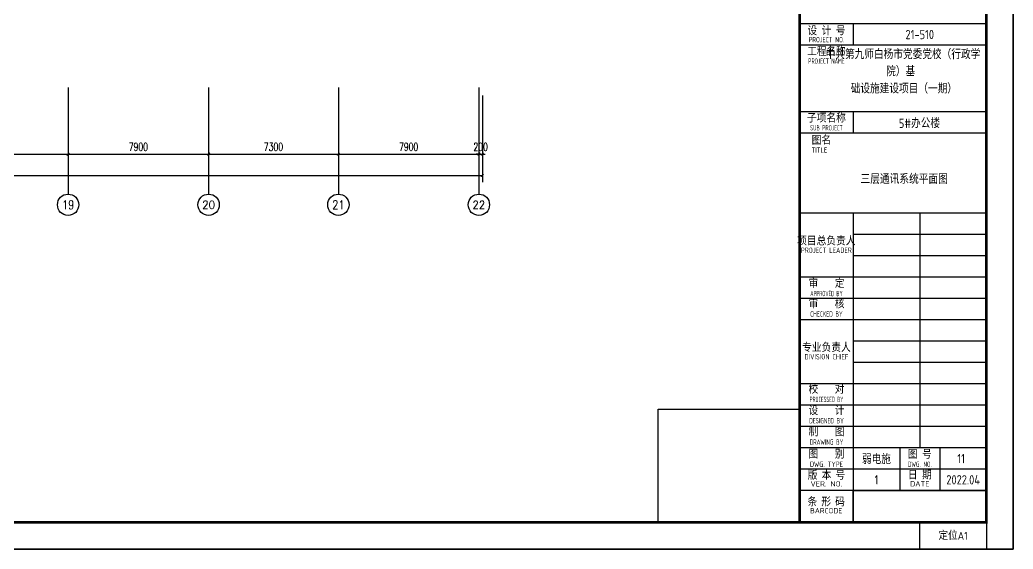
# Model space of a CAD drawing. Extents: x 1398449 to 2142961, y 256969 to 1032940.
# Drawn here: x 1632076 to 1687939, y 531309 to 561084 of the extents above; entities that cross this region are included whole.
import ezdxf
from ezdxf.enums import TextEntityAlignment as Align

# ---------------------------------------------------------------- set-up
doc = ezdxf.new("R2010")
doc.units = 0
doc.header["$LTSCALE"] = 1500
doc.header["$PDSIZE"] = 50
for name, color, linetype in [('1-建筑底图', 8, 'Continuous'), ('AXIS_TEXT', 7, 'Continuous'), ('BTTK', 7, 'Continuous'), ('PUB_TITLE', 4, 'Continuous'), ('TEL_TEXT', 7, 'Continuous'), ('党校-主楼（一期）参照$0$PUB_TITLE', 7, 'Continuous')]:
    doc.layers.add(name, color=color, linetype=linetype)
doc.layers.add('yichutu', color=7, linetype='Continuous', true_color=0xffffff, plot=False)
doc.layers.add('条形码', color=7, linetype='Continuous', plot=False)
doc.layers.add('验收章', color=7, linetype='Continuous', plot=False)
doc.styles.add('_TCH_AXIS', font='COMPLEX', dxfattribs={"bigfont": 'GBCBIG'})
doc.styles.add('_TCH_DIM_T3', font='SIMPLEX', dxfattribs={"width": 0.705882, "bigfont": 'GBCBIG'})
doc.styles.add('_TEL_DIM', font='SIMPLEX', dxfattribs={"width": 0.8, "height": 3.5, "bigfont": 'HZTXT'})
doc.styles.add('COMPLEX', font='COMPLEX')
doc.styles.add('HZ(TK)', font='geniso.shx', dxfattribs={"width": 0.9, "bigfont": 'hztxt.shx'})
doc.styles.get("Standard").update_dxf_attribs({"font": 'gbeitc.shx', "bigfont": 'gbcbig.shx'})
doc.linetypes.add('JIEDI', pattern='A,1.25,-0.25,0.25,-0.25,0.625,["/",Standard,S=0.6,R=0,X=0,Y=-0.3],0.625,-0.25,0.25,-0.25', length=4)
doc.dimstyles.new('_TCH_ARCH&&150', dxfattribs={"dimtxt": 446.25, "dimasz": 150, "dimexe": 375, "dimexo": 450, "dimgap": 189.375, "dimtad": 1, "dimdec": 0, "dimzin": 0, "dimdsep": 46, "dimtxsty": '_TCH_DIM_T3', "dimblk": 'ARCHTICK', "dimcen": 0.09, "dimclrt": 7, "dimazin": 2, "dimtfac": 1, "dimtdec": 0, "dimtix": 1, "dimtmove": 2, "dimatfit": 3, "dimfxl": 1, "dimtolj": 1, "dimtzin": 0, "dimarcsym": 0})

# ---------------------------------------------------------------- blocks, each defined once
blk = doc.blocks.new('_ArchTick')
at = {"color": 0, "linetype": 'ByBlock', "const_width": 0.4}
blk.add_lwpolyline([(-0.5, -0.5), (0.5, 0.5)], dxfattribs=at)
blk = doc.blocks.new('*D363')
at = {"layer": '1-建筑底图', "color": 0, "lineweight": -2, "transparency": 16777216}
for p, q in [((107500, -4828), (107500, -8503)), ((115700, -4828), (115700, -8503)), ((107500, -8128), (115700, -8128))]:
    blk.add_line(p, q, dxfattribs=at)
at = {"layer": 'Defpoints', "color": 0}
for p in [(107500, -4378), (115700, -4378), (115700, -8128)]:
    blk.add_point(p, dxfattribs=at)
at = {"layer": '1-建筑底图', "color": 0, "lineweight": -2, "transparency": 16777216, "xscale": 150, "yscale": 150, "zscale": 150, "rotation": 180}
blk.add_blockref('_ArchTick', (107500, -8128), dxfattribs=at)
at = {"layer": '1-建筑底图', "color": 0, "lineweight": -2, "transparency": 16777216, "xscale": 150, "yscale": 150, "zscale": 150}
blk.add_blockref('_ArchTick', (115700, -8128), dxfattribs=at)
at = {"layer": '1-建筑底图', "color": 7, "transparency": 16777216, "insert": (111600, -7716), "char_height": 446.2, "attachment_point": 5, "style": '_TCH_DIM_T3'}
blk.add_mtext('\\A1;8200', dxfattribs=at)
blk = doc.blocks.new('*D364')
at = {"layer": '1-建筑底图', "color": 0, "lineweight": -2, "transparency": 16777216}
for p, q in [((115700, -4828), (115700, -8503)), ((123600, -4828), (123600, -8503)), ((115700, -8128), (123600, -8128))]:
    blk.add_line(p, q, dxfattribs=at)
at = {"layer": 'Defpoints', "color": 0}
for p in [(115700, -4378), (123600, -4378), (123600, -8128)]:
    blk.add_point(p, dxfattribs=at)
at = {"layer": '1-建筑底图', "color": 0, "lineweight": -2, "transparency": 16777216, "xscale": 150, "yscale": 150, "zscale": 150, "rotation": 180}
blk.add_blockref('_ArchTick', (115700, -8128), dxfattribs=at)
at = {"layer": '1-建筑底图', "color": 0, "lineweight": -2, "transparency": 16777216, "xscale": 150, "yscale": 150, "zscale": 150}
blk.add_blockref('_ArchTick', (123600, -8128), dxfattribs=at)
at = {"layer": '1-建筑底图', "color": 7, "transparency": 16777216, "insert": (119650, -7716), "char_height": 446.2, "attachment_point": 5, "style": '_TCH_DIM_T3'}
blk.add_mtext('\\A1;7900', dxfattribs=at)
blk = doc.blocks.new('*D365')
at = {"layer": '1-建筑底图', "color": 0, "lineweight": -2, "transparency": 16777216}
for p, q in [((123600, -4828), (123600, -8503)), ((130900, -4828), (130900, -8503)), ((123600, -8128), (130900, -8128))]:
    blk.add_line(p, q, dxfattribs=at)
at = {"layer": 'Defpoints', "color": 0}
for p in [(123600, -4378), (130900, -4378), (130900, -8128)]:
    blk.add_point(p, dxfattribs=at)
at = {"layer": '1-建筑底图', "color": 0, "lineweight": -2, "transparency": 16777216, "xscale": 150, "yscale": 150, "zscale": 150, "rotation": 180}
blk.add_blockref('_ArchTick', (123600, -8128), dxfattribs=at)
at = {"layer": '1-建筑底图', "color": 0, "lineweight": -2, "transparency": 16777216, "xscale": 150, "yscale": 150, "zscale": 150}
blk.add_blockref('_ArchTick', (130900, -8128), dxfattribs=at)
at = {"layer": '1-建筑底图', "color": 7, "transparency": 16777216, "insert": (127250, -7716), "char_height": 446.2, "attachment_point": 5, "style": '_TCH_DIM_T3'}
blk.add_mtext('\\A1;7300', dxfattribs=at)
blk = doc.blocks.new('*D366')
at = {"layer": '1-建筑底图', "color": 0, "lineweight": -2, "transparency": 16777216}
for p, q in [((130900, -4828), (130900, -8503)), ((138800, -4828), (138800, -8503)), ((130900, -8128), (138800, -8128))]:
    blk.add_line(p, q, dxfattribs=at)
at = {"layer": 'Defpoints', "color": 0}
for p in [(130900, -4378), (138800, -4378), (138800, -8128)]:
    blk.add_point(p, dxfattribs=at)
at = {"layer": '1-建筑底图', "color": 0, "lineweight": -2, "transparency": 16777216, "xscale": 150, "yscale": 150, "zscale": 150, "rotation": 180}
blk.add_blockref('_ArchTick', (130900, -8128), dxfattribs=at)
at = {"layer": '1-建筑底图', "color": 0, "lineweight": -2, "transparency": 16777216, "xscale": 150, "yscale": 150, "zscale": 150}
blk.add_blockref('_ArchTick', (138800, -8128), dxfattribs=at)
at = {"layer": '1-建筑底图', "color": 7, "transparency": 16777216, "insert": (134850, -7716), "char_height": 446.2, "attachment_point": 5, "style": '_TCH_DIM_T3'}
blk.add_mtext('\\A1;7900', dxfattribs=at)
blk = doc.blocks.new('*D367')
at = {"layer": '1-建筑底图', "color": 0, "lineweight": -2, "transparency": 16777216}
for p, q in [((138800, -4828), (138800, -8503)), ((139000, -4828), (139000, -8503)), ((138800, -8128), (138650, -8128)), ((138800, -8128), (139000, -8128)), ((139000, -8128), (139150, -8128))]:
    blk.add_line(p, q, dxfattribs=at)
at = {"layer": 'Defpoints', "color": 0}
for p in [(138800, -4378), (139000, -4378), (139000, -8128)]:
    blk.add_point(p, dxfattribs=at)
at = {"layer": '1-建筑底图', "color": 0, "lineweight": -2, "transparency": 16777216, "xscale": 150, "yscale": 150, "zscale": 150}
blk.add_blockref('_ArchTick', (138800, -8128), dxfattribs=at)
at = {"layer": '1-建筑底图', "color": 0, "lineweight": -2, "transparency": 16777216, "xscale": 150, "yscale": 150, "zscale": 150, "rotation": 180}
blk.add_blockref('_ArchTick', (139000, -8128), dxfattribs=at)
at = {"layer": '1-建筑底图', "color": 7, "transparency": 16777216, "insert": (138900, -7716), "char_height": 446.2, "attachment_point": 5, "style": '_TCH_DIM_T3'}
blk.add_mtext('\\A1;200', dxfattribs=at)
blk = doc.blocks.new('*D368')
at = {"layer": '1-建筑底图', "color": 0, "lineweight": -2, "transparency": 16777216}
for p, q in [((-200, -4828), (-200, -9703)), ((139000, -4828), (139000, -9703)), ((-200, -9328), (139000, -9328))]:
    blk.add_line(p, q, dxfattribs=at)
at = {"layer": 'Defpoints', "color": 0}
for p in [(-200, -4378), (139000, -4378), (139000, -9328)]:
    blk.add_point(p, dxfattribs=at)
at = {"layer": '1-建筑底图', "color": 0, "lineweight": -2, "transparency": 16777216, "xscale": 150, "yscale": 150, "zscale": 150, "rotation": 180}
blk.add_blockref('_ArchTick', (-200, -9328), dxfattribs=at)
at = {"layer": '1-建筑底图', "color": 0, "lineweight": -2, "transparency": 16777216, "xscale": 150, "yscale": 150, "zscale": 150}
blk.add_blockref('_ArchTick', (139000, -9328), dxfattribs=at)
at = {"layer": '1-建筑底图', "color": 7, "transparency": 16777216, "insert": (69400, -8916), "char_height": 446.2, "attachment_point": 5, "style": '_TCH_DIM_T3'}
blk.add_mtext('\\A1;139200', dxfattribs=at)
blk = doc.blocks.new('_AXISO')
blk.add_circle((0, 0), 0.5)
at = {"layer": 'AXIS_TEXT', "style": 'COMPLEX', "width": 1.041667}
blk.add_attdef('A', text='', height=0.56, dxfattribs=at).set_placement((-0.25, -0.28), (0.25, -0.28), align=Align.FIT)
blk = doc.blocks.new('vhtemplate_2020年新竖式图框_A1_1_2', base_point=(-420.5, 0))
at = {"layer": 'BTTK'}
for p, q in [((831, 197), (761, 197)), ((781, 197), (781, 189)), ((831, 189), (761, 189)), ((831, 164), (761, 164)), ((781, 164), (781, 156)), ((831, 156), (761, 156)), ((831, 126), (761, 126)), ((781, 126), (781, 10)), ((806, 126), (806, 38)), ((831, 118), (781, 118)), ((831, 110), (781, 110)), ((831, 102), (761, 102)), ((831, 94), (761, 94)), ((831, 86), (761, 86)), ((831, 78), (781, 78)), ((831, 70), (781, 70)), ((831, 62), (761, 62)), ((831, 54), (761, 54)), ((831, 46), (761, 46)), ((831, 38), (761, 38)), ((798.5, 38), (798.5, 22)), ((813.5, 38), (813.5, 22)), ((831, 30), (761, 30)), ((831, 22), (761, 22))]:
    blk.add_line(p, q, dxfattribs=at)
at = {"layer": 'PUB_TITLE', "color": 7}
blk.add_lwpolyline([(-420.5, 594), (841, 594), (841, 0), (-420.5, 0)], close=True, dxfattribs=at)
at = {"layer": 'PUB_TITLE', "const_width": 1}
blk.add_lwpolyline([(-395.5, 10), (831, 10), (831, 584), (-395.5, 584)], close=True, dxfattribs=at)
blk.add_lwpolyline([(761, 10), (761, 584)], dxfattribs=at)
at = {"layer": '条形码'}
blk.add_lwpolyline([(781, 22), (831, 22), (831, 10), (781, 10)], close=True, dxfattribs=at)
at = {"layer": '验收章'}
for points in [[(761, 10), (707.93, 10), (707.93, 52.53), (761, 52.53)], [(806, 10), (831, 10), (831, 0), (806, 0)]]:
    blk.add_lwpolyline(points, close=True, dxfattribs=at)
at = {"layer": 'BTTK', "style": 'HZ(TK)'}
for s, height, p in [('设 计 号', 3, (771, 194.28)), ('工程名称', 3, (771, 186.52)), ('图 号', 3, (806, 35.46)), ('日 期', 3, (806, 27.67)), ('VER. NO.', 2, (771, 24.48)), ('DATE', 2, (806, 24.52))]:
    blk.add_text(s, height=height, dxfattribs=at).set_placement(p, align=Align.MIDDLE_CENTER)
for s, height, width, p in [('PROJECT NO.', 2, 0.75, (771, 191.07)), ('PROJECT NAME', 2, 0.65, (771, 183.03)), ('子项名称', 3, 0.9, (771, 161.52)), ('SUB PROJECT', 2, 0.65, (771, 158.01)), ('项目总负责人', 3, 0.9, (770.96, 115.45)), ('PROJECT LEADER', 2, 0.8, (770.96, 112.09)), ('审    定', 3, 0.9, (771.02, 99.52)), ('APPROVED BY', 2, 0.6, (771.02, 95.87)), ('审    核', 3, 0.9, (771.02, 91.83)), ('CHECKED BY', 2, 0.7, (771.02, 88.18)), ('专业负责人', 3, 0.9, (771, 75.48)), ('DIVISION CHIEF', 2, 0.8, (771, 72.15)), ('校    对', 3, 0.9, (771.02, 59.83)), ('PROCESSED BY', 2, 0.6, (771.02, 56.17)), ('设    计', 3, 0.9, (771.02, 51.83)), ('DESIGNED BY', 2, 0.7, (771.02, 48.17)), ('制    图', 3, 0.9, (771.02, 43.83)), ('DRAWING BY', 2, 0.7, (771.02, 40.17)), ('图    别', 3, 0.9, (771.02, 35.5)), ('DWG. TYPE', 2, 0.8, (771.02, 31.84)), ('DWG. NO.', 2, 0.7, (806, 31.84)), ('版 本 号', 3, 0.9, (771.02, 27.57)), ('条 形 码', 3, 0.9, (770.9, 17.6)), ('BARCODE', 2, 0.95, (770.9, 14.42))]:
    blk.add_text(s, height=height, dxfattribs=dict(at, width=width)).set_placement(p, align=Align.MIDDLE_CENTER)
for s, height, width, p in [('图名', 3, 0.9, (765.46, 153.22)), ('TITLE', 2, 0.8, (765.4, 149.68))]:
    blk.add_text(s, height=height, dxfattribs=dict(at, width=width)).set_placement(p, align=Align.MIDDLE_LEFT)
at = {"layer": 'BTTK', "color": 4, "style": 'HZ(TK)', "width": 0.9}
for tag, p in [('合作单位', (796, 511.5)), ('建设单位', (796, 209.5)), ('工程名称', (796, 176.5)), ('子项名称', (806, 160)), ('图纸名称', (796, 141))]:
    blk.add_attdef(tag, text='', height=3.5, dxfattribs=at).set_placement(p, align=Align.MIDDLE_CENTER)
for tag, p in [('注册证书号', (808.5, 309.01)), ('注册印章号', (808.5, 301.01)), ('设计号', (806, 193)), ('图别', (789.75, 34)), ('图号', (822.25, 34)), ('版本号', (789.75, 26)), ('日期', (822.25, 26))]:
    blk.add_attdef(tag, text='', height=3.5, dxfattribs=at).set_placement(p, align=Align.MIDDLE)
at = {"layer": '验收章', "style": 'HZ(TK)'}
blk.add_text('定位A1', height=3, dxfattribs=at).set_placement((818.5, 5), align=Align.MIDDLE_CENTER)
blk = doc.blocks.new('yct-1261-594-189225-89100-150-1004.0')
at = {"layer": 'yichutu', "color": 7, "true_color": 0xffffff}
blk.add_lwpolyline([(0, 0), (0, 89100), (189225, 89100), (189225, 0)], close=True, dxfattribs=at)
blk = doc.blocks.new('1-三层建筑底图')
at = {"layer": '1-建筑底图'}
for p, q in [((115700, -4378.1), (115700, -10378.1)), ((123600, -4378.1), (123600, -10378.1)), ((130900, -4378.1), (130900, -10378.1)), ((138800, -4378.1), (138800, -10378.1))]:
    blk.add_line(p, q, dxfattribs=at)
ref = blk.add_blockref('_AXISO', (115700, -10978.1), dxfattribs=dict(at, xscale=1200, yscale=1200, zscale=1200))
ref.add_attrib('A', '19', dxfattribs={"layer": 'AXIS_TEXT', "height": 492.67, "style": '_TCH_AXIS'}).set_placement((115359.8, -11224.5), (116040.2, -11224.5), align=Align.FIT)
ref = blk.add_blockref('_AXISO', (123600, -10978.1), dxfattribs=dict(at, xscale=1200, yscale=1200, zscale=1200))
ref.add_attrib('A', '20', dxfattribs={"layer": 'AXIS_TEXT', "height": 441.41, "style": '_TCH_AXIS'}).set_placement((123242.7, -11198.8), (123957.3, -11198.8), align=Align.FIT)
ref = blk.add_blockref('_AXISO', (130900, -10978.1), dxfattribs=dict(at, xscale=1200, yscale=1200, zscale=1200))
ref.add_attrib('A', '21', dxfattribs={"layer": 'AXIS_TEXT', "height": 492.67, "style": '_TCH_AXIS'}).set_placement((130559.8, -11224.5), (131240.2, -11224.5), align=Align.FIT)
ref = blk.add_blockref('_AXISO', (138800, -10978.1), dxfattribs=dict(at, xscale=1200, yscale=1200, zscale=1200))
ref.add_attrib('A', '22', dxfattribs={"layer": 'AXIS_TEXT', "height": 441.41, "style": '_TCH_AXIS'}).set_placement((138442.7, -11198.8), (139157.3, -11198.8), align=Align.FIT)
for p1, p2, distance, picture, middle in [((-200, -4378.1), (139000, -4378.1), -4950, '*D368', (69400, -8915.6)), ((107500, -4378.1), (115700, -4378.1), -3750, '*D363', (111600, -7715.6)), ((115700, -4378.1), (123600, -4378.1), -3750, '*D364', (119650, -7715.6)), ((123600, -4378.1), (130900, -4378.1), -3750, '*D365', (127250, -7715.6)), ((130900, -4378.1), (138800, -4378.1), -3750, '*D366', (134850, -7715.6)), ((138800, -4378.1), (139000, -4378.1), -3750, '*D367', (138900, -7715.6))]:
    dim = blk.add_aligned_dim(p1=p1, p2=p2, distance=distance, dimstyle='_TCH_ARCH&&150', dxfattribs=at)
    dim.commit()
    dim.dimension.update_dxf_attribs({"geometry": picture, "text_midpoint": middle})

msp = doc.modelspace()

# ---------------------------------------------------------------- linework, layer by layer
at = {"layer": '党校-主楼（一期）参照$0$PUB_TITLE'}
msp.add_lwpolyline([(1498789.3, 531309.5), (1687939.3, 531309.5), (1687939.3, 620409.5), (1498789.3, 620409.5)], close=True, dxfattribs=at)
at = {"layer": '党校-主楼（一期）参照$0$PUB_TITLE', "const_width": 150}
msp.add_lwpolyline([(1502539.3, 532809.5), (1686439.3, 532809.5), (1686439.3, 618909.5), (1502539.3, 618909.5)], close=True, dxfattribs=at)

# ---------------------------------------------------------------- block references
ref = msp.add_blockref('vhtemplate_2020年新竖式图框_A1_1_2', (1498714.3, 531309.5), dxfattribs=dict(xscale=150, yscale=150, zscale=150))
ref.add_attrib('日期', '2022.04', dxfattribs={"layer": 'BTTK', "color": 4, "height": 525, "style": 'HZ(TK)', "width": 0.9}).set_placement((1685126.8, 535209.5), align=Align.MIDDLE)
ref.add_attrib('版本号', '1', dxfattribs={"layer": 'BTTK', "color": 4, "height": 525, "style": 'HZ(TK)', "width": 0.9}).set_placement((1680251.8, 535209.5), align=Align.MIDDLE)
ref.add_attrib('图别', '弱电施', dxfattribs={"layer": 'BTTK', "color": 4, "height": 525, "style": 'HZ(TK)', "width": 0.9}).set_placement((1680251.8, 536409.5), align=Align.MIDDLE)
ref.add_attrib('设计号', '21-510', dxfattribs={"layer": 'BTTK', "color": 4, "height": 525, "style": 'HZ(TK)', "width": 0.9}).set_placement((1682689.3, 560259.5), align=Align.MIDDLE)
ref.add_attrib('子项名称_001', '5#办公楼', (1681509.3, 555000.8), dxfattribs={"layer": 'BTTK', "color": 4, "height": 525, "style": 'HZ(TK)', "width": 0.9})
ref.add_attrib('工程名称_001', '中共第九师白杨市党委党校（行政学', (1677397.8, 558878.2), dxfattribs={"layer": 'BTTK', "color": 4, "height": 525, "style": 'HZ(TK)', "width": 0.9})
ref.add_attrib('工程名称_002', '院）基', (1680799.4, 557915.7), dxfattribs={"layer": 'BTTK', "color": 4, "height": 525, "style": 'HZ(TK)', "width": 0.9})
ref.add_attrib('工程名称_003', '础设施建设项目（一期）', (1678804.7, 556948.4), dxfattribs={"layer": 'BTTK', "color": 4, "height": 525, "style": 'HZ(TK)', "width": 0.9})
at = {"layer": '1-建筑底图', "linetype": 'JIEDI'}
msp.add_blockref('1-三层建筑底图', (1519091, 561657.6), dxfattribs=at)
at = {"layer": 'yichutu'}
msp.add_blockref('yct-1261-594-189225-89100-150-1004.0', (1498714.3, 531309.5), dxfattribs=at)

# ---------------------------------------------------------------- texts
at = {"layer": 'TEL_TEXT', "color": 4}
for s, style, width, p in [('三层通讯系统平面图', '_TEL_DIM', 0.8, (1679355.5, 551858.6)), ('11', 'HZ(TK)', 0.9, (1684805, 536141.9))]:
    msp.add_text(s, height=525, dxfattribs=dict(at, style=style, width=width)).set_placement(p)

doc.saveas('drawing.dxf')
